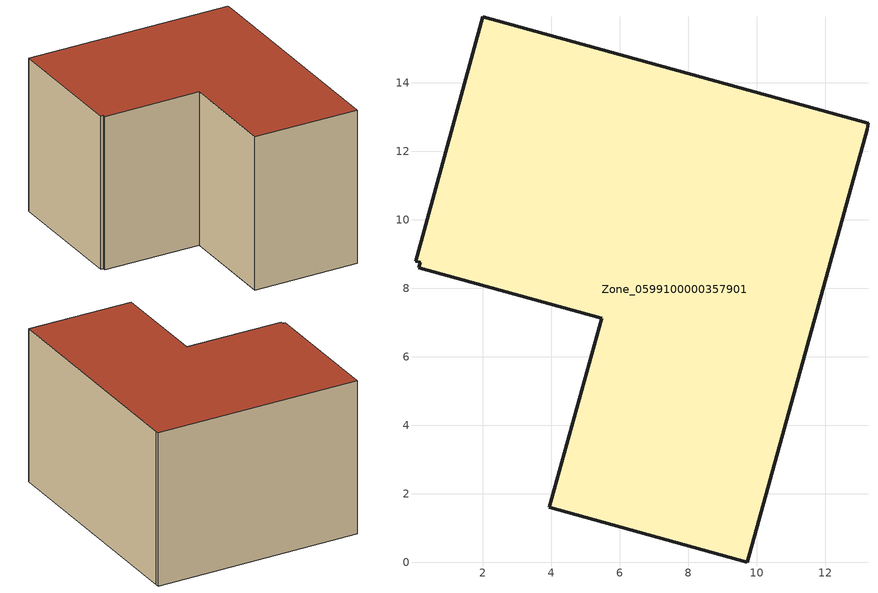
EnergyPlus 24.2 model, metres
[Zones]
Zone_0599100000357901
 floor ground (C_G): 0.18,8.76 0.04,8.79 2.01,15.93 13.25,12.82 13.23,12.64 9.73,0 3.95,1.61 5.48,7.12 0.14,8.6 z0
 wall outside (C_F): 3.95,1.61 9.73,0 13.23,12.64 13.25,12.82 2.01,15.93 0.04,8.79 0.18,8.76 0.14,8.6 5.48,7.12 3.95,1.61 z0:8.8
 roof outside (C_R): 0.04,8.79 0.18,8.76 0.14,8.6 5.48,7.12 3.95,1.61 9.73,0 13.23,12.64 13.25,12.82 2.01,15.93 z8.8
[BUILDING]
Pand.0599100000357901: North Axis=0; Terrain=City; Loads Convergence Tolerance Value=0.04; Temperature Convergence Tolerance Value=0.4; Solar Distribution=FullExterior; Maximum Number of Warmup Days=25; Minimum Number of Warmup Days=1
[Site:Location]
Rotterdam.The.Hague.AP_ZH_NLD Design_Conditions: Latitude=51.96; Longitude=4.45; Time Zone=1; Elevation=-4.5
[SITE:GROUNDTEMPERATURE:BUILDINGSURFACE]
18, 18, 18, 18, 18, 18, 18, 18, 18, 18, 18, 18
[MATERIAL] Thermal Absorptance=0.9; Solar Absorptance=0.7; Visible Absorptance=0.7
Name | Roughness | Thickness | Conductivity | Density | Specific Heat
G.D.1992-2005 | MediumSmooth | 0.15 | 0.06 | 540 | 1210
F.D.1992-2005 | Rough | 0.3 | 0.12 | 1920 | 840
R.D.1992-2005 | MediumRough | 0.2 | 0.08 | 1500 | 1000
[CONSTRUCTION]
C_G: G.D.1992-2005
C_F: F.D.1992-2005
C_R: R.D.1992-2005
[ZONE]
Zone_0599100000357901: Type=1; Multiplier=1; Ceiling Height=Autocalculate; Volume=Autocalculate; Floor Area=autocalculate; Part of Total Floor Area=Yes
[ZONEINFILTRATION:DESIGNFLOWRATE]
Infil_Zone_0599100000357901: Zone or ZoneList or Space or SpaceList=Zone_0599100000357901; Schedule=AlwaysOn; Design Flow Rate Calculation Method=Flow/Area; Flow Rate per Floor Area=0.0021; Constant Term Coefficient=1; Temperature Term Coefficient=0; Velocity Term Coefficient=0; Velocity Squared Term Coefficient=0
[HVACTEMPLATE:ZONE:IDEALLOADSAIRSYSTEM]
Zone_0599100000357901: Maximum Heating Supply Air Temperature=50; Minimum Cooling Supply Air Temperature=13; Maximum Heating Supply Air Humidity Ratio=0.0156; Minimum Cooling Supply Air Humidity Ratio=0.0077; Heating Limit=NoLimit; Cooling Limit=NoLimit; Dehumidification Control Type=ConstantSensibleHeatRatio; Cooling Sensible Heat Ratio=0.7; Dehumidification Setpoint=60; Humidification Control Type=None; Humidification Setpoint=30; Outdoor Air Method=None; Outdoor Air Flow Rate per Person=0.00944; Outdoor Air Flow Rate per Zone Floor Area=0; Outdoor Air Flow Rate per Zone=0; Demand Controlled Ventilation Type=None; Outdoor Air Economizer Type=NoEconomizer; Heat Recovery Type=None; Sensible Heat Recovery Effectiveness=0.7; Latent Heat Recovery Effectiveness=0.65
[ZONECONTROL:THERMOSTAT]
ThermostatControl_Zone_0599100000357901: Zone or ZoneList=Zone_0599100000357901; Control Type Schedule=DualSetpointControlType; Control 1=Thermostat_Zone_0599100000357901; Temperature Difference Between Cutout And Setpoint=0
[THERMOSTATSETPOINT:DUALSETPOINT]
Thermostat_Zone_0599100000357901: Heating Setpoint Temperature Schedule=HeatingSetpoint_Zone_0599100000357901; Cooling Setpoint Temperature Schedule=CoolingSetpoint_Zone_0599100000357901
[SCHEDULE:COMPACT]
HeatingSetpoint_Zone_0599100000357901: Through: 12/31, For: AllDays, Until: 24:00, 21
CoolingSetpoint_Zone_0599100000357901: Through: 12/31, For: AllDays, Until: 24:00, 24
DualSetpointControlType: Through: 12/31, For: AllDays, Until: 24:00, 4
AlwaysOn: Through: 12/31, For: AllDays, Until: 24:00, 1
